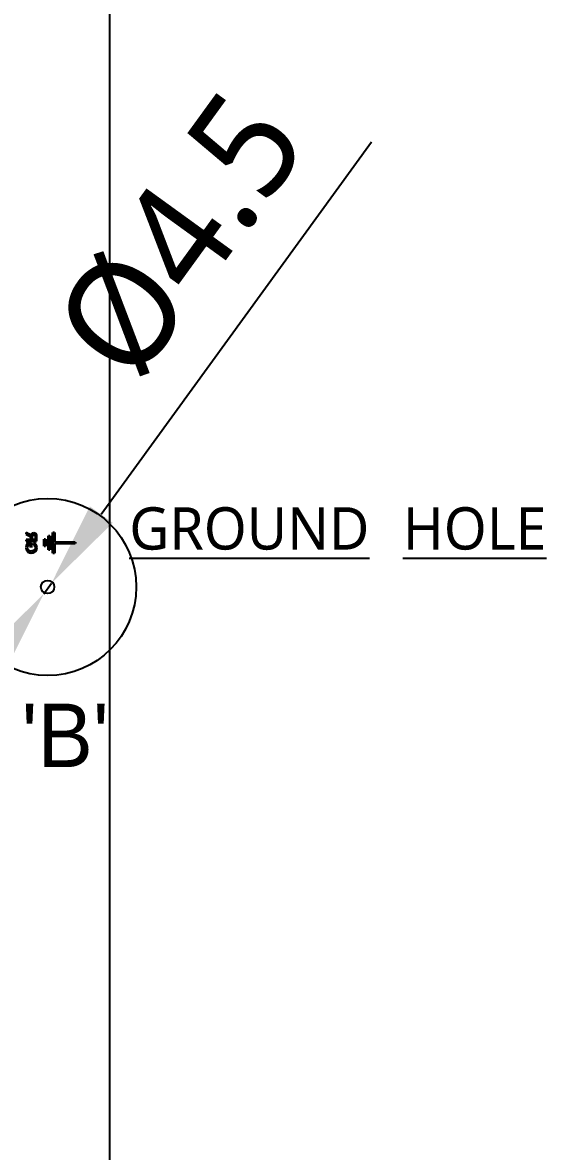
# Model space of a CAD drawing. Header units: millimetres. Extents: x 10297564 to 11610295, y -9287743 to -8409454.
# Drawn here: x 10438819 to 10441292, y -9093088 to -9087753 of the extents above; entities that cross this region are included whole.
import ezdxf

# ---------------------------------------------------------------- set-up
doc = ezdxf.new("R2010")
doc.units = ezdxf.units.MM
doc.header["$LTSCALE"] = 100
for name, color, linetype in [('dim', 7, 'Continuous'), ('E-TEXT', 7, 'Continuous'), ('E1', 1, 'Continuous'), ('Layer 1', 7, 'Continuous')]:
    doc.layers.add(name, color=color, linetype=linetype)
doc.styles.add('HL-S1', font='DotumChe.ttf')
doc.styles.add('MG', font='malgun.ttf')
doc.styles.add('MtXpl_', font='@Dotum.ttf')
doc.dimstyles.new('HL-100', dxfattribs={"dimscale": 100, "dimtxt": 3, "dimasz": 4, "dimexe": 2, "dimexo": 2, "dimgap": 1, "dimtad": 1, "dimdec": 0, "dimzin": 0, "dimlunit": 6, "dimtxsty": 'HL-S1', "dimblk": 'DOTSMALL', "dimcen": 4, "dimdle": 2, "dimclrd": 256, "dimclre": 256, "dimclrt": 4, "dimazin": 0, "dimtfac": 1, "dimtdec": 0, "dimtix": 1, "dimtmove": 2, "dimatfit": 3, "dimldrblk": 'DOTSMALL', "dimfxl": 1.5, "dimtolj": 1, "dimtzin": 0, "dimlwd": -1, "dimlwe": -1, "dimarcsym": 0})

# ---------------------------------------------------------------- blocks, each defined once
blk = doc.blocks.new('*D75')
at = {"layer": 'defpoints', "color": 0, "transparency": 16777216}
for p in [(10439230.2, -9073249.8), (10439230.2, -9073249.8), (10423426.7, -9107604.7)]:
    blk.add_point(p, dxfattribs=at)
at = {"layer": 'E1', "color": 1, "transparency": 16777216}
for p, q in [((10439593.6, -9073417), (10439593.6, -9073417)), ((10423593.8, -9107241.3), (10439063, -9073613.2)), ((10423790.1, -9107771.8), (10423790.1, -9107771.8))]:
    blk.add_line(p, q, dxfattribs=at)
for points in [[(10439002.4, -9073585.4), (10439123.6, -9073641.1), (10439230.2, -9073249.8)], [(10423533.3, -9107213.4), (10423654.4, -9107269.1), (10423426.7, -9107604.7)]]:
    blk.add_solid(points, dxfattribs=at)
at = {"layer": 'E1', "color": 7, "transparency": 16777216, "insert": (10430911.1, -9090235.3), "char_height": 500, "attachment_point": 5, "rotation": 65.2972, "style": 'MG'}
blk.add_mtext('\\A1;2711.1', dxfattribs=at)
blk = doc.blocks.new('_DotSmall')
at = {"color": 0, "linetype": 'ByBlock', "const_width": 0.5}
blk.add_lwpolyline([(-0.0625, 0, 1), (0.0625, 0, 1)], format="xyb", close=True, dxfattribs=at)
blk = doc.blocks.new('*D69')
at = {"layer": 'defpoints', "color": 0, "transparency": 16777216}
for p in [(10438955.7, -9090401.8), (10438918.8, -9090452.7)]:
    blk.add_point(p, dxfattribs=at)
at = {"layer": 'E1', "color": 1, "transparency": 16777216}
for p, q in [((10440466.6, -9088318), (10439190.5, -9090078)), ((10438918.8, -9090452.7), (10438955.7, -9090401.8)), ((10438684, -9090776.5), (10438449.2, -9091100.3))]:
    blk.add_line(p, q, dxfattribs=at)
for points in [[(10439136.5, -9090038.9), (10439244.5, -9090117.1), (10438955.7, -9090401.8)], [(10438630.1, -9090737.4), (10438738, -9090815.6), (10438918.8, -9090452.7)]]:
    blk.add_solid(points, dxfattribs=at)
at = {"layer": 'E1', "color": 7, "transparency": 16777216, "insert": (10439566.7, -9088761.1), "char_height": 500, "attachment_point": 5, "rotation": 54.0546, "style": 'MG'}
blk.add_mtext('\\A1;%%C4.5', dxfattribs=at)

msp = doc.modelspace()

# ---------------------------------------------------------------- linework, layer by layer
msp.add_line((10439230.2, -9107604.7), (10439230.2, -9073235.9))
at = {"color": 1}
msp.add_circle((10438937.3, -9090420.2), 418.5, dxfattribs=at)
msp.add_circle((10438937.3, -9090420.2), 31.4)
at = {"layer": 'Layer 1', "color": 7, "lineweight": 35}
for points in [[(10438836.3, -9090162.2), (10438836.3, -9090170.1)], [(10438850.1, -9090170.1), (10438836.3, -9090162.2)], [(10438836.3, -9090170.1), (10438846.1, -9090176)], [(10438858, -9090196.7), (10438836.3, -9090196.7)], [(10438836.3, -9090196.7), (10438836.3, -9090203.6)], [(10438846.1, -9090176), (10438854, -9090180.9), (10438856, -9090182.9), (10438858, -9090185.9)], [(10438856, -9090175), (10438853, -9090172.1), (10438850.1, -9090170.1)], [(10438858.9, -9090179), (10438858, -9090177), (10438856, -9090175)], [(10438858, -9090185.9), (10438858, -9090187.8), (10438858, -9090189.8)], [(10438858, -9090189.8), (10438858, -9090196.7)], [(10438871.8, -9090166.1), (10438865.9, -9090167.1), (10438861.9, -9090170.1), (10438858.9, -9090179)], [(10438863.9, -9090183.9), (10438863.9, -9090179), (10438865.9, -9090175), (10438868.8, -9090173), (10438871.8, -9090173)], [(10438863.9, -9090196.7), (10438863.9, -9090183.9)], [(10438879.7, -9090196.7), (10438863.9, -9090196.7)], [(10438884.6, -9090181.9), (10438884.6, -9090175), (10438881.6, -9090169.1), (10438876.7, -9090167.1), (10438871.8, -9090166.1)], [(10438871.8, -9090173), (10438875.7, -9090174), (10438877.7, -9090176), (10438879.7, -9090181.9)], [(10438879.7, -9090181.9), (10438879.7, -9090196.7)], [(10438884.6, -9090203.6), (10438884.6, -9090181.9)], [(10438920.1, -9090194.3), (10438927, -9090194.3)], [(10438920.1, -9090227.8), (10438920.1, -9090194.3)], [(10438927, -9090194.3), (10438927, -9090227.8)], [(10438940.8, -9090178), (10438947.7, -9090178)], [(10438940.8, -9090244.1), (10438940.8, -9090178)], [(10438947.7, -9090178), (10438947.7, -9090244.1)], [(10438961.5, -9090162.2), (10438969.4, -9090162.2)], [(10438961.5, -9090259.8), (10438961.5, -9090162.2)], [(10438969.4, -9090162.2), (10438969.4, -9090207.6)], [(10438843.2, -9090213.5), (10438837.3, -9090224.3), (10438835.3, -9090234.2)], [(10438835.3, -9090234.2), (10438837.3, -9090245), (10438844.2, -9090253.9), (10438852, -9090257.9), (10438859.9, -9090258.9)], [(10438836.3, -9090203.6), (10438884.6, -9090203.6)], [(10438841.2, -9090234.2), (10438843.2, -9090226.3), (10438846.1, -9090220.4)], [(10438860.9, -9090251.9), (10438852, -9090251), (10438845.1, -9090246), (10438842.2, -9090241.1), (10438841.2, -9090234.2)], [(10438860.9, -9090213.5), (10438843.2, -9090213.5)], [(10438846.1, -9090220.4), (10438856, -9090220.4)], [(10438856, -9090220.4), (10438856, -9090233.2)], [(10438859.9, -9090258.9), (10438870.8, -9090256.9), (10438880.6, -9090251), (10438884.6, -9090243.1), (10438885.6, -9090234.2)], [(10438860.9, -9090233.2), (10438860.9, -9090213.5)], [(10438870.8, -9090250), (10438864.9, -9090251), (10438860.9, -9090251.9)], [(10438870.8, -9090214.5), (10438869.8, -9090220.4)], [(10438869.8, -9090220.4), (10438874.7, -9090222.4), (10438877.7, -9090226.3), (10438879.7, -9090234.2)], [(10438885.6, -9090234.2), (10438884.6, -9090227.3), (10438881.6, -9090220.4), (10438876.7, -9090216.4), (10438870.8, -9090214.5)], [(10438879.7, -9090234.2), (10438879.7, -9090240.1), (10438876.7, -9090245), (10438873.7, -9090248), (10438870.8, -9090250)], [(10438927, -9090227.8), (10438920.1, -9090227.8)], [(10438947.7, -9090244.1), (10438940.8, -9090244.1)], [(10438969.4, -9090207.6), (10439067, -9090207.6)], [(10438969.4, -9090214.5), (10438969.4, -9090259.8)], [(10439067, -9090214.5), (10438969.4, -9090214.5)], [(10439067, -9090207.6), (10439067, -9090214.5)], [(10438969.4, -9090259.8), (10438961.5, -9090259.8)]]:
    msp.add_lwpolyline(points, dxfattribs=at)

# ---------------------------------------------------------------- texts
at = {"layer": 'dim'}
for s, style, p in [('%%UGROUND', 'MG', (10439322.6, -9090243.5)), ('%%U ', 'MtXpl_', (10440521.5, -9090243.5)), ('%%UHOLE', 'MG', (10440614.3, -9090243.5))]:
    msp.add_text(s, height=200, dxfattribs=dict(at, style=style)).set_placement(p)
at = {"layer": 'E-TEXT', "color": 1, "insert": (10439020.1, -9090971.4), "char_height": 300, "width": 1647.066, "attachment_point": 2, "line_spacing_factor": 0.9, "style": 'MG'}
msp.add_mtext("{\\f@Dotum|b0|i0|c129|p50;'B'}", dxfattribs=at)

# ---------------------------------------------------------------- dimensions: what is measured, and where the dimension line sits
at = {"layer": 'E1'}
dim = msp.add_aligned_dim(p1=(10423426.7, -9107604.7), p2=(10439230.2, -9073249.8), distance=0, text='2711.1', dimstyle='HL-100', override={"dimscale": 200, "dimtxt": 2.5, "dimasz": 2, "dimtxsty": 'MG', "dimsah": 1, "dimclrd": 1, "dimclre": 1, "dimclrt": 7}, dxfattribs=at)
dim.commit()
dim.dimension.update_dxf_attribs({"geometry": '*D75', "text_midpoint": (10430911.1, -9090235.3)})
dim = msp.add_diameter_dim_2p(p1=(10438918.8, -9090452.7), p2=(10438955.7, -9090401.8), text='%%C4.5', dimstyle='HL-100', override={"dimscale": 200, "dimtxt": 2.5, "dimasz": 2, "dimtxsty": 'MG', "dimsah": 1, "dimclrd": 1, "dimclre": 1, "dimclrt": 7}, dxfattribs=at)
dim.commit()
dim.dimension.update_dxf_attribs({"geometry": '*D69', "text_midpoint": (10439566.7, -9088761.1)})

doc.saveas('drawing.dxf')
